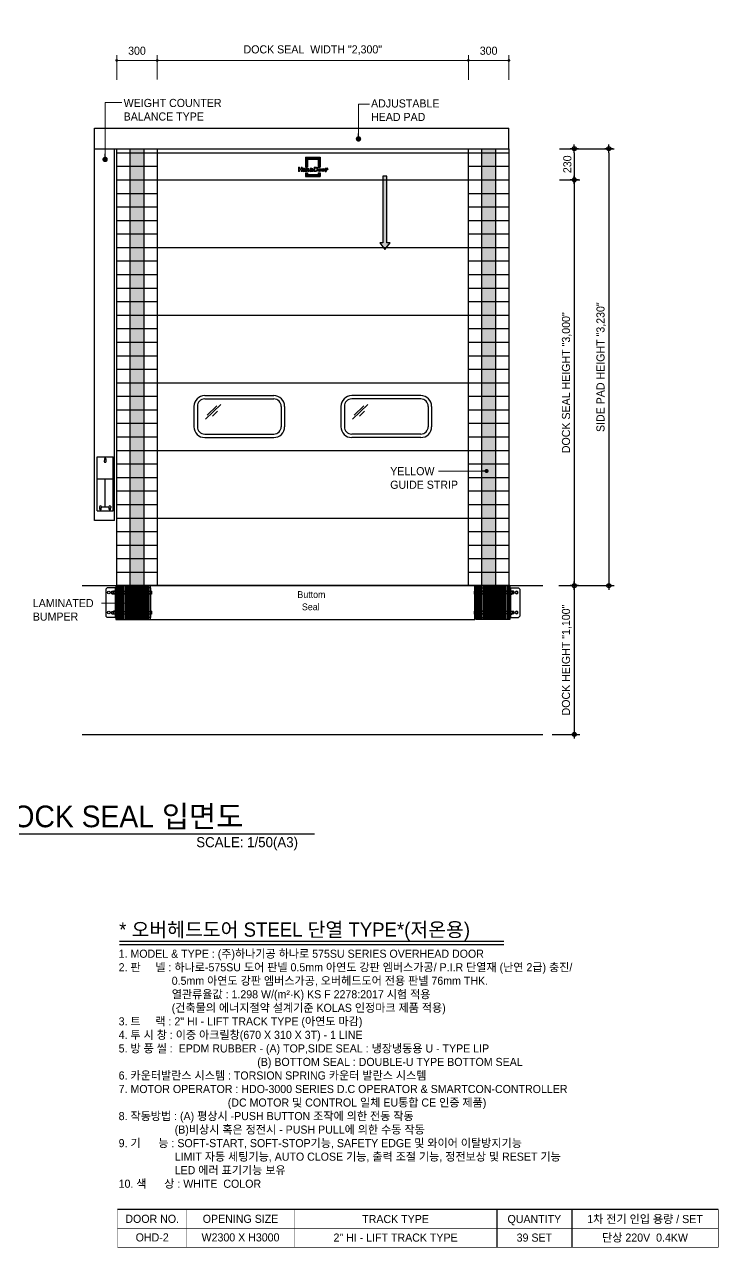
# Model space of a CAD drawing. Header units: millimetres. Extents: x 1448 to 104164, y -19509 to -89.
# Drawn here: x 27196 to 32328, y -12561 to -3520 of the extents above; entities that cross this region are included whole.
import ezdxf
from ezdxf.enums import TextEntityAlignment as Align

# ---------------------------------------------------------------- set-up
doc = ezdxf.new("R2010")
doc.units = ezdxf.units.MM
doc.header["$LTSCALE"] = 60
doc.header["$MEASUREMENT"] = 0
doc.header["$PDSIZE"] = -10
doc.layers.get('0').update_dxf_attribs({"linetype": 'CONTINUOUS'})
doc.layers.get('Defpoints').update_dxf_attribs({"color": 171, "linetype": 'CONTINUOUS'})
for name, color, linetype in [('(주)하나기공-TEXT', 3, 'CONTINUOUS'), ('2', 3, 'CONTINUOUS'), ('2COL', 2, 'CONTINUOUS'), ('5HAT', 5, 'CONTINUOUS'), ('7', 7, 'CONTINUOUS'), ('8', 8, 'CONTINUOUS'), ('A-text', 3, 'CONTINUOUS'), ('DIM', 7, 'CONTINUOUS'), ('h', 8, 'CONTINUOUS'), ('PL', 4, 'CONTINUOUS'), ('STRC', 2, 'CONTINUOUS'), ('SYM', 7, 'CONTINUOUS'), ('TEXT', 3, 'CONTINUOUS'), ('외형선', 3, 'CONTINUOUS')]:
    doc.layers.add(name, color=color, linetype=linetype)
doc.styles.add('0T-OUT', font='H2GTRE.TTF')
doc.styles.add('HY울릉도L', font='HY울릉도l.ttf')
doc.styles.add('휘츠', font='')
doc.styles.get('휘츠').set_extended_font_data('Dotum')
doc.dimstyles.new('MAIN', dxfattribs={"dimtxt": 1.5, "dimasz": 0.5, "dimexe": 1, "dimexo": 2, "dimgap": 1, "dimtad": 1, "dimdec": 0, "dimdsep": 46, "dimlunit": 6, "dimtxsty": '0T-OUT', "dimblk": 'DOT', "dimcen": 2.5, "dimdle": 2, "dimclrd": 256, "dimclre": 256, "dimclrt": 3, "dimadec": 0, "dimazin": 0, "dimtfac": 1, "dimtdec": 0, "dimtix": 1, "dimtmove": 2, "dimatfit": 3, "dimldrblk": 'DOT', "dimfxl": 1, "dimtvp": 1, "dimtolj": 1, "dimtzin": 0, "dimlwd": 0, "dimlwe": 0, "dimarcsym": 0})
doc.dimstyles.new('휘츠-M', dxfattribs={"dimscale": 100, "dimtxt": 3, "dimasz": 1.5, "dimexe": 2, "dimexo": 3, "dimgap": 1, "dimtad": 1, "dimdec": 0, "dimrnd": 0.25, "dimzin": 0, "dimdsep": 46, "dimlunit": 6, "dimtxsty": '휘츠', "dimblk": 'Z_DOT', "dimcen": 5, "dimclrd": 256, "dimclre": 256, "dimclrt": 3, "dimadec": 0, "dimazin": 0, "dimtm": 1e-09, "dimtfac": 1, "dimtdec": 0, "dimtix": 1, "dimtmove": 2, "dimatfit": 1, "dimldrblk": 'Z_DOT', "dimfxl": 1, "dimtolj": 1, "dimtzin": 0, "dimlwd": -1, "dimarcsym": 0})

# ---------------------------------------------------------------- blocks, each defined once
blk = doc.blocks.new('Z_DOT')
at = {"layer": 'DIM', "color": 0}
for p, q in [((-1, 0), (1, 0)), ((0, -1), (0, 1))]:
    blk.add_line(p, q, dxfattribs=at)
for radius in [0.5, 0.25]:
    blk.add_circle((0, 0), radius, dxfattribs=at)
blk = doc.blocks.new('*D127')
at = {"layer": 'Defpoints', "color": 0, "transparency": 16777216}
for p in [(31092.9, -4668), (31092.9, -7668), (31261.9, -7668)]:
    blk.add_point(p, dxfattribs=at)
at = {"layer": 'DIM', "lineweight": -2, "transparency": 16777216}
for p, q in [((31152.9, -4668), (31301.9, -4668)), ((31152.9, -7668), (31301.9, -7668))]:
    blk.add_line(p, q, dxfattribs=at)
at = {"layer": 'DIM', "transparency": 16777216}
blk.add_line((31261.9, -4698), (31261.9, -7638), dxfattribs=at)
at = {"layer": 'DIM', "transparency": 16777216, "xscale": 30, "yscale": 30, "zscale": 30}
for p, rotation in [((31261.9, -4668), 90), ((31261.9, -7668), 270)]:
    blk.add_blockref('Z_DOT', p, dxfattribs=dict(at, rotation=rotation))
at = {"layer": 'DIM', "color": 3, "transparency": 16777216, "insert": (31205.7, -6168), "char_height": 60, "attachment_point": 5, "rotation": 90, "style": '0T-OUT'}
blk.add_mtext('\\A1;DOCK SEAL HEIGHT "3,000"', dxfattribs=at)
blk = doc.blocks.new('*D128')
at = {"layer": 'Defpoints', "color": 0, "transparency": 16777216}
for p in [(31092.9, -4438), (31092.9, -4668), (31261.9, -4668)]:
    blk.add_point(p, dxfattribs=at)
at = {"layer": 'DIM', "lineweight": -2, "transparency": 16777216}
for p, q in [((31152.9, -4438), (31301.9, -4438)), ((31152.9, -4668), (31301.9, -4668))]:
    blk.add_line(p, q, dxfattribs=at)
at = {"layer": 'DIM', "transparency": 16777216}
blk.add_line((31261.9, -4468), (31261.9, -4638), dxfattribs=at)
at = {"layer": 'DIM', "transparency": 16777216, "xscale": 30, "yscale": 30, "zscale": 30}
for p, rotation in [((31261.9, -4438), 90), ((31261.9, -4668), 270)]:
    blk.add_blockref('Z_DOT', p, dxfattribs=dict(at, rotation=rotation))
at = {"layer": 'DIM', "color": 3, "transparency": 16777216, "insert": (31210.5, -4553), "char_height": 60, "attachment_point": 5, "rotation": 90, "style": '0T-OUT'}
blk.add_mtext('\\A1;230', dxfattribs=at)
blk = doc.blocks.new('*D129')
at = {"layer": 'Defpoints', "color": 0, "transparency": 16777216}
for p in [(31140.6, -4438), (31147, -7668, -19), (31517, -7668)]:
    blk.add_point(p, dxfattribs=at)
at = {"layer": 'DIM', "lineweight": -2, "transparency": 16777216}
for p, q in [((31200.6, -4438), (31557, -4438)), ((31207, -7668), (31557, -7668))]:
    blk.add_line(p, q, dxfattribs=at)
at = {"layer": 'DIM', "transparency": 16777216}
blk.add_line((31517, -4468), (31517, -7638), dxfattribs=at)
at = {"layer": 'DIM', "transparency": 16777216, "xscale": 30, "yscale": 30, "zscale": 30}
for p, rotation in [((31517, -4438), 90), ((31517, -7668), 270)]:
    blk.add_blockref('Z_DOT', p, dxfattribs=dict(at, rotation=rotation))
at = {"layer": 'DIM', "color": 3, "transparency": 16777216, "insert": (31460.8, -6053), "char_height": 60, "attachment_point": 5, "rotation": 90, "style": '0T-OUT'}
blk.add_mtext('\\A1;SIDE PAD HEIGHT "3,230"', dxfattribs=at)
blk = doc.blocks.new('FASDFDSAF')
at = {"layer": '5HAT', "color": 4}
for p, q in [((5533641.2, 4897794.2), (5533641.2, 4898194.2)), ((5533641.2, 4898194.2), (5533761.2, 4898194.2)), ((5533761.2, 4897794.2), (5533761.2, 4898194.2)), ((5533696, 4898178), (5533696, 4898168.7)), ((5533706.5, 4898178), (5533706.5, 4898168.7)), ((5533641.2, 4897794.2), (5533761.2, 4897794.2)), ((5533661, 4897806.2), (5533661, 4897815.5)), ((5533671.5, 4897806.2), (5533671.5, 4897815.5)), ((5533731, 4897806.2), (5533731, 4897815.5)), ((5533741.5, 4897806.2), (5533741.5, 4897815.5))]:
    blk.add_line(p, q, dxfattribs=at)
for centre, radius, start, end in [((5533701.2, 4898162), 8.5, 128.14586, 269.99894), ((5533701.2, 4898178), 5.25, 90, 180.00061), ((5533701.2, 4898178), 5.25, 359.99939, 90), ((5533701.2, 4898162), 8.5, 270.00106, 51.85414), ((5533666.2, 4897822.2), 8.5, 90.00106, 231.85414), ((5533666.2, 4897822.2), 8.5, 308.14586, 89.99894), ((5533736.2, 4897822.2), 8.5, 90.00106, 231.85414), ((5533736.2, 4897822.2), 8.5, 308.14586, 89.99894), ((5533666.2, 4897806.2), 5.25, 179.99939, 270), ((5533666.2, 4897806.2), 5.25, 270, 0.00061), ((5533736.2, 4897806.2), 5.25, 179.99939, 270), ((5533736.2, 4897806.2), 5.25, 270, 0.00061)]:
    blk.add_arc(centre, radius, start, end, dxfattribs=at)
blk = doc.blocks.new('라미네이터범퍼')
at = {"layer": '8'}
for p, q in [((-130, 190.2), (-130, -59.8)), ((-130, 190.2), (120, 190.2)), ((-120, 190.2), (-120, -59.8)), ((-110, 190.2), (-110, -59.8)), ((-100, 190.2), (-100, -59.8)), ((-90, 190.2), (-90, -59.8)), ((-80, 190.2), (-80, -59.8)), ((-70, 190.2), (-70, -59.8)), ((-60, 190.2), (-60, -59.8)), ((-50, 190.2), (-50, -59.8)), ((-40, 190.2), (-40, -59.8)), ((-30, 190.2), (-30, -59.8)), ((-20, 190.2), (-20, -59.8)), ((-10, 190.2), (-10, -59.8)), ((0, 190.2), (0, -59.8)), ((10, 190.2), (10, -59.8)), ((20, 190.2), (20, -59.8)), ((30, 190.2), (30, -59.8)), ((40, 190.2), (40, -59.8)), ((50, 190.2), (50, -59.8)), ((60, 190.2), (60, -59.8)), ((70, 190.2), (70, -59.8)), ((80, 190.2), (80, -59.8)), ((90, 190.2), (90, -59.8)), ((100, 190.2), (100, -59.8)), ((110, 190.2), (110, -59.8)), ((120, 190.2), (120, -59.8)), ((-205, 165.2), (-195, 175.2)), ((-205, 165.2), (-205, -34.8)), ((-136, 175.2), (-195, 175.2)), ((-159, 148.5), (-160, 147.5)), ((-160, 147.5), (-160, 131.5)), ((-159, 148.5), (-147, 148.5)), ((-159, 130.5), (-147, 130.5)), ((-147, 150.5), (-147, 128.5)), ((-136, 150.5), (-147, 150.5)), ((-147, 130.5), (126, 130.5)), ((-136, 128.5), (-147, 128.5)), ((-136, 175.2), (-130, 175.2)), ((-136, 175.2), (-136, -44.8)), ((-136, 165.2), (-136, -34.8)), ((-130, 175.2), (-130, -44.8)), ((51, 165.2), (61, 175.2)), ((51, 165.2), (51, -34.8)), ((120, 175.2), (61, 175.2)), ((120, 175.2), (126, 175.2)), ((120, 175.2), (120, -44.8)), ((126, 175.2), (126, -44.8)), ((133, 150.5), (126, 150.5)), ((133, 128.5), (126, 128.5)), ((133, 150.5), (133, 128.5)), ((-159, 0), (-160, -1)), ((-159, 0), (-147, 0)), ((-147, 2), (-147, -20)), ((-136, 2), (-147, 2)), ((133, 2), (126, 2)), ((133, 2), (133, -20)), ((-195, -44.8), (-205, -34.8)), ((-136, -44.8), (-195, -44.8)), ((-160, -1), (-160, -17)), ((-160, -17), (-159, -18)), ((-159, -18), (-147, -18)), ((-136, -20), (-147, -20)), ((-136, -44.8), (-130, -44.8)), ((-130, -34.8), (-130, -59.8)), ((-130, -59.8), (120, -59.8)), ((61, -44.8), (51, -34.8)), ((120, -44.8), (61, -44.8)), ((120, -34.8), (120, -59.8)), ((120, -44.8), (126, -44.8)), ((133, -20), (126, -20))]:
    blk.add_line(p, q, dxfattribs=at)
blk.add_lwpolyline([(51, 190.2), (120, 190.2)], dxfattribs=at)
for centre in [(-181.3, 139.5), (74.8, 139.5), (-181.3, -9), (74.8, -9)]:
    blk.add_circle(centre, 10.2, dxfattribs=at)
at = {"layer": 'h', "color": 1, "linetype": 'ByBlock'}
for p, q in [((-160, 147.5), (126, 147.5)), ((-160, 131.5), (126, 131.5)), ((-159, 130.5), (-159, 148.5)), ((-159, -18), (-159, 0)), ((-160, -1), (126, -1)), ((-160, -17), (126, -17))]:
    blk.add_line(p, q, dxfattribs=at)
at = {"layer": 'h'}
for p, q in [((-147, 148.5), (126, 148.5)), ((-147, 0), (126, 0)), ((-147, -18), (126, -18))]:
    blk.add_line(p, q, dxfattribs=at)
at = {"layer": '외형선'}
blk.add_line((-160, 131.5), (-159, 130.5), dxfattribs=at)
blk = doc.blocks.new('_Dot')
at = {"color": 0, "linetype": 'ByBlock', "lineweight": -2}
blk.add_line((-0.5, 0), (-1, 0), dxfattribs=at)
at = {"color": 0, "linetype": 'ByBlock', "const_width": 0.5}
blk.add_lwpolyline([(-0.25, 0, 1), (0.25, 0, 1)], format="xyb", close=True, dxfattribs=at)
blk = doc.blocks.new('*D130')
at = {"layer": 'Defpoints', "color": 0, "transparency": 16777216}
for p in [(30478.2, -3785.4), (28178.2, -4045.8), (30478.2, -4048.1)]:
    blk.add_point(p, dxfattribs=at)
at = {"layer": 'DIM', "lineweight": 0, "transparency": 16777216}
for p, q in [((28178.2, -3925.8), (28178.2, -3745.4)), ((28198.2, -3785.4), (30458.2, -3785.4)), ((30478.2, -3928.1), (30478.2, -3745.4))]:
    blk.add_line(p, q, dxfattribs=at)
at = {"layer": 'DIM', "lineweight": 0, "transparency": 16777216, "xscale": 20, "yscale": 20, "zscale": 20, "rotation": 180}
blk.add_blockref('_Dot', (28178.2, -3785.4), dxfattribs=at)
at = {"layer": 'DIM', "lineweight": 0, "transparency": 16777216, "xscale": 20, "yscale": 20, "zscale": 20}
blk.add_blockref('_Dot', (30478.2, -3785.4), dxfattribs=at)
at = {"layer": 'DIM', "color": 3, "transparency": 16777216, "insert": (29328.2, -3709.2), "char_height": 60, "attachment_point": 5, "style": '0T-OUT'}
blk.add_mtext('\\A1;DOCK SEAL  WIDTH "2,300"', dxfattribs=at)
blk = doc.blocks.new('*D131')
at = {"layer": 'Defpoints', "color": 0, "transparency": 16777216}
for p in [(31087, -7668), (31037, -8768), (31261.9, -8768)]:
    blk.add_point(p, dxfattribs=at)
at = {"layer": 'DIM', "lineweight": -2, "transparency": 16777216}
for p, q in [((31147, -7668), (31301.9, -7668)), ((31097, -8768), (31301.9, -8768))]:
    blk.add_line(p, q, dxfattribs=at)
at = {"layer": 'DIM', "transparency": 16777216}
blk.add_line((31261.9, -7698), (31261.9, -8738), dxfattribs=at)
at = {"layer": 'DIM', "transparency": 16777216, "xscale": 30, "yscale": 30, "zscale": 30}
for p, rotation in [((31261.9, -7668), 90), ((31261.9, -8768), 270)]:
    blk.add_blockref('Z_DOT', p, dxfattribs=dict(at, rotation=rotation))
at = {"layer": 'DIM', "color": 3, "transparency": 16777216, "insert": (31205.7, -8218), "char_height": 60, "attachment_point": 5, "rotation": 90, "style": '0T-OUT'}
blk.add_mtext('\\A1;DOCK HEIGHT "1,100"', dxfattribs=at)
blk = doc.blocks.new('DOT')
at = {"color": 0, "linetype": 'ByBlock'}
blk.add_line((-0.5, 0), (-1, 0), dxfattribs=at)
at = {"color": 0, "linetype": 'ByBlock', "const_width": 0.5}
blk.add_lwpolyline([(-0.25, 0, 1), (0.25, 0, 1)], format="xyb", close=True, dxfattribs=at)
blk = doc.blocks.new('*D106')
at = {"layer": 'Defpoints', "color": 0, "transparency": 16777216}
for p in [(27878.2, -3785.4), (27878.2, -4048.1), (28178.2, -4045.8)]:
    blk.add_point(p, dxfattribs=at)
at = {"layer": 'DIM', "lineweight": 0, "transparency": 16777216}
for p, q in [((27878.2, -3928.1), (27878.2, -3745.4)), ((28158.2, -3785.4), (27898.2, -3785.4)), ((28178.2, -3925.8), (28178.2, -3745.4))]:
    blk.add_line(p, q, dxfattribs=at)
at = {"layer": 'DIM', "lineweight": 0, "transparency": 16777216, "xscale": 20, "yscale": 20, "zscale": 20, "rotation": 180}
blk.add_blockref('_Dot', (27878.2, -3785.4), dxfattribs=at)
at = {"layer": 'DIM', "lineweight": 0, "transparency": 16777216, "xscale": 20, "yscale": 20, "zscale": 20}
blk.add_blockref('_Dot', (28178.2, -3785.4), dxfattribs=at)
at = {"layer": 'DIM', "color": 3, "transparency": 16777216, "insert": (28028.2, -3714), "char_height": 60, "attachment_point": 5, "style": '0T-OUT'}
blk.add_mtext('\\A1;300', dxfattribs=at)
blk = doc.blocks.new('*D107')
at = {"layer": 'Defpoints', "color": 0, "transparency": 16777216}
for p in [(30778.2, -3785.4), (30478.2, -4045.8), (30778.2, -4048.1)]:
    blk.add_point(p, dxfattribs=at)
at = {"layer": 'DIM', "lineweight": 0, "transparency": 16777216}
for p, q in [((30478.2, -3925.8), (30478.2, -3745.4)), ((30498.2, -3785.4), (30758.2, -3785.4)), ((30778.2, -3928.1), (30778.2, -3745.4))]:
    blk.add_line(p, q, dxfattribs=at)
at = {"layer": 'DIM', "lineweight": 0, "transparency": 16777216, "xscale": 20, "yscale": 20, "zscale": 20, "rotation": 180}
blk.add_blockref('_Dot', (30478.2, -3785.4), dxfattribs=at)
at = {"layer": 'DIM', "lineweight": 0, "transparency": 16777216, "xscale": 20, "yscale": 20, "zscale": 20}
blk.add_blockref('_Dot', (30778.2, -3785.4), dxfattribs=at)
at = {"layer": 'DIM', "color": 3, "transparency": 16777216, "insert": (30628.2, -3714), "char_height": 60, "attachment_point": 5, "style": '0T-OUT'}
blk.add_mtext('\\A1;300', dxfattribs=at)

msp = doc.modelspace()

# ---------------------------------------------------------------- hatches: boundary and pattern name
for color, points in [(30, [(29273.1, -4501.5), (29273.1, -4573.9), (29287.8, -4573.9), (29287.8, -4516.3), (29367.5, -4516.3), (29367.5, -4573.9), (29382.3, -4573.9), (29382.3, -4501.5)]), (256, [(29271.2, -4595.7), (29271.2, -4602.6), (29259.7, -4602.6, -1), (29259.7, -4598), (29271.2, -4598), (29271.2, -4595.7, 0.076807), (29270.8, -4593.4), (29259.7, -4593.4, 1), (29259.7, -4607.3), (29275.8, -4607.3), (29275.8, -4592.7, 0.414214), (29266.6, -4583.4), (29254.3, -4583.4), (29254.3, -4588), (29263.5, -4588, -0.414214)]), (256, [(29325.4, -4595.7), (29325.4, -4602.6), (29313.9, -4602.6, -1), (29313.9, -4598), (29325.4, -4598), (29325.4, -4595.7, 0.076807), (29325.1, -4593.4), (29313.9, -4593.4, 1), (29313.9, -4607.3), (29330, -4607.3), (29330, -4592.7, 0.414214), (29320.8, -4583.4), (29308.5, -4583.4), (29308.5, -4588), (29317.7, -4588, -0.414214)]), (256, [(29426.3, -4586.8), (29431, -4586.8, -0.414214), (29434, -4589.9), (29434, -4590.9), (29440.2, -4590.9), (29440.2, -4588.4, 0.414214), (29434, -4582.2), (29420.2, -4582.2), (29420.2, -4606.9), (29426.3, -4606.9)]), (30, [(29382.8, -4644.2), (29382.8, -4615.6), (29367.5, -4615.6), (29367.5, -4629.6), (29288.3, -4629.6), (29288.3, -4615.6), (29273.1, -4615.6), (29273.1, -4644.2)])]:
    msp.add_hatch(color=color).paths.add_polyline_path(points)
h = msp.add_hatch(color=256)
h.paths.add_polyline_path([(29249.7, -4574.9), (29242.8, -4574.9), (29242.8, -4588), (29230.4, -4588), (29230.4, -4574.9), (29223.6, -4574.9), (29223.6, -4607.3), (29230.4, -4607.3), (29230.4, -4593.7), (29242.8, -4593.7), (29242.8, -4607.3), (29249.7, -4607.3)])
h.paths.add_polyline_path([(29286, -4589), (29290.4, -4589, -0.414214), (29295, -4593.6), (29295, -4607.3), (29301.4, -4607.3), (29301.4, -4589.8, 0.414214), (29295.2, -4583.6), (29279.7, -4583.6), (29279.7, -4607.3), (29286, -4607.3)])
h.paths.add_polyline_path([(29338.2, -4607.3), (29352.9, -4607.3, 0.408247), (29362.2, -4598.3), (29362.5, -4583.9, 0.420205), (29353.2, -4574.5), (29338.2, -4574.5)])
h.paths.add_polyline_path([(29343.1, -4580.7), (29352.1, -4580.7, -0.420205), (29357.6, -4586.3), (29357.5, -4594.9, -0.408247), (29351.9, -4600.4), (29343.1, -4600.4)], flags=16)
h = msp.add_hatch(color=256)
edge = h.paths.add_edge_path()
edge.add_ellipse((29377.2, -4595.7), major_axis=(0, 11.2), ratio=0.919019, start_angle=0, end_angle=360)
edge = h.paths.add_edge_path(flags=16)
edge.add_spline(control_points=[(29377.2, -4588.8), (29376.5, -4588.8), (29375.8, -4589), (29374.2, -4589.7), (29373.4, -4590.3), (29372.1, -4592), (29371.6, -4593.1), (29371.2, -4595.4), (29371.3, -4596.6), (29371.9, -4598.8), (29372.4, -4599.8), (29373.8, -4601.4), (29374.7, -4601.9), (29376.4, -4602.6), (29377.3, -4602.6), (29379.2, -4602.3), (29380.1, -4601.8), (29381.6, -4600.4), (29382.3, -4599.5), (29383.1, -4597.3), (29383.3, -4596.1), (29383, -4593.7), (29382.6, -4592.5), (29381.4, -4590.7), (29380.6, -4589.9), (29379, -4589), (29378.1, -4588.8), (29377.2, -4588.8)], knot_values=[0, 0, 0, 0, 0.39454, 0.39454, 0.882145, 0.882145, 1.36975, 1.36975, 1.857355, 1.857355, 2.34496, 2.34496, 2.832565, 2.832565, 3.32017, 3.32017, 3.821078, 3.821078, 4.321986, 4.321986, 4.822894, 4.822894, 5.323803, 5.323803, 5.824711, 5.824711, 6.283185, 6.283185, 6.283185, 6.283185], degree=3, periodic=0)
h = msp.add_hatch(color=256)
edge = h.paths.add_edge_path()
edge.add_ellipse((29402.3, -4595.7), major_axis=(0, 11.2), ratio=0.919019, start_angle=0, end_angle=360)
edge = h.paths.add_edge_path(flags=16)
edge.add_spline(control_points=[(29402.3, -4588.8), (29401.5, -4588.8), (29400.8, -4589), (29399.2, -4589.7), (29398.4, -4590.3), (29397.1, -4592), (29396.7, -4593.1), (29396.2, -4595.4), (29396.3, -4596.6), (29396.9, -4598.8), (29397.4, -4599.8), (29398.8, -4601.4), (29399.7, -4601.9), (29401.5, -4602.6), (29402.4, -4602.6), (29404.2, -4602.3), (29405.1, -4601.8), (29406.7, -4600.4), (29407.3, -4599.5), (29408.2, -4597.3), (29408.3, -4596.1), (29408.1, -4593.7), (29407.7, -4592.5), (29406.5, -4590.7), (29405.7, -4589.9), (29404, -4589), (29403.1, -4588.8), (29402.3, -4588.8)], knot_values=[0, 0, 0, 0, 0.39454, 0.39454, 0.882145, 0.882145, 1.36975, 1.36975, 1.857355, 1.857355, 2.34496, 2.34496, 2.832565, 2.832565, 3.32017, 3.32017, 3.821078, 3.821078, 4.321986, 4.321986, 4.822894, 4.822894, 5.323803, 5.323803, 5.824711, 5.824711, 6.283185, 6.283185, 6.283185, 6.283185], degree=3, periodic=0)
at = {"ltscale": 0.002}
msp.add_hatch(color=253, dxfattribs=at).paths.add_polyline_path([(29846.1, -5133.6), (29823.4, -5133.6), (29861.3, -5183), (29899.2, -5133.6), (29876.5, -5133.6), (29876.5, -4640.6), (29846.1, -4640.6)])
at = {"layer": 'STRC', "ltscale": 2}
for points in [[(28078.2, -4438), (27978.2, -4438), (27978.2, -7668), (28078.2, -7668)], [(30678.2, -4438), (30578.2, -4438), (30578.2, -7668), (30678.2, -7668)]]:
    msp.add_hatch(color=253, dxfattribs=at).paths.add_polyline_path(points)

# ---------------------------------------------------------------- linework, layer by layer
at = {"color": 7, "linetype": 'Continuous', "lineweight": -3}
for p, q in [((27878.2, -4468), (28178.2, -4468)), ((28178.2, -4468), (30478.2, -4468)), ((30478.2, -4468), (30778.2, -4468)), ((27878.2, -4568), (28178.2, -4568)), ((27878.2, -4568), (28178.2, -4568)), ((30478.2, -4568), (30778.2, -4568)), ((30478.2, -4568), (30778.2, -4568)), ((27878.2, -4668), (28178.2, -4668)), ((27878.2, -4668), (28178.2, -4668)), ((28178.2, -4668), (30478.2, -4668)), ((30478.2, -4668), (30778.2, -4668)), ((30478.2, -4668), (30778.2, -4668)), ((27878.2, -4768), (28178.2, -4768)), ((27878.2, -4768), (28178.2, -4768)), ((30478.2, -4768), (30778.2, -4768)), ((30478.2, -4768), (30778.2, -4768)), ((27878.2, -4868), (28178.2, -4868)), ((27878.2, -4868), (28178.2, -4868)), ((27878.2, -4868), (28178.2, -4868)), ((30478.2, -4868), (30778.2, -4868)), ((30478.2, -4868), (30778.2, -4868)), ((30478.2, -4868), (30778.2, -4868)), ((27878.2, -4968), (28178.2, -4968)), ((27878.2, -4968), (28178.2, -4968)), ((27878.2, -4968), (28178.2, -4968)), ((30478.2, -4968), (30778.2, -4968)), ((30478.2, -4968), (30778.2, -4968)), ((30478.2, -4968), (30778.2, -4968)), ((27878.2, -5068), (28178.2, -5068)), ((27878.2, -5068), (28178.2, -5068)), ((27878.2, -5068), (28178.2, -5068)), ((30478.2, -5068), (30778.2, -5068)), ((30478.2, -5068), (30778.2, -5068)), ((30478.2, -5068), (30778.2, -5068)), ((27878.2, -5168), (28178.2, -5168)), ((27878.2, -5168), (28178.2, -5168)), ((27878.2, -5168), (28178.2, -5168)), ((30478.2, -5168), (30778.2, -5168)), ((30478.2, -5168), (30778.2, -5168)), ((30478.2, -5168), (30778.2, -5168)), ((27878.2, -5268), (28178.2, -5268)), ((27878.2, -5268), (28178.2, -5268)), ((27878.2, -5268), (28178.2, -5268)), ((30478.2, -5268), (30778.2, -5268)), ((30478.2, -5268), (30778.2, -5268)), ((30478.2, -5268), (30778.2, -5268)), ((27878.2, -5368), (28178.2, -5368)), ((27878.2, -5368), (28178.2, -5368)), ((27878.2, -5368), (28178.2, -5368)), ((30478.2, -5368), (30778.2, -5368)), ((30478.2, -5368), (30778.2, -5368)), ((30478.2, -5368), (30778.2, -5368)), ((27878.2, -5468), (28178.2, -5468)), ((27878.2, -5468), (28178.2, -5468)), ((27878.2, -5468), (28178.2, -5468)), ((30478.2, -5468), (30778.2, -5468)), ((30478.2, -5468), (30778.2, -5468)), ((30478.2, -5468), (30778.2, -5468)), ((27878.2, -5568), (28178.2, -5568)), ((27878.2, -5568), (28178.2, -5568)), ((27878.2, -5568), (28178.2, -5568)), ((30478.2, -5568), (30778.2, -5568)), ((30478.2, -5568), (30778.2, -5568)), ((30478.2, -5568), (30778.2, -5568)), ((27878.2, -5668), (28178.2, -5668)), ((27878.2, -5668), (28178.2, -5668)), ((27878.2, -5668), (28178.2, -5668)), ((30478.2, -5668), (30778.2, -5668)), ((30478.2, -5668), (30778.2, -5668)), ((30478.2, -5668), (30778.2, -5668)), ((27878.2, -5768), (28178.2, -5768)), ((27878.2, -5768), (28178.2, -5768)), ((27878.2, -5768), (28178.2, -5768)), ((30478.2, -5768), (30778.2, -5768)), ((30478.2, -5768), (30778.2, -5768)), ((30478.2, -5768), (30778.2, -5768)), ((27878.2, -5868), (28178.2, -5868)), ((27878.2, -5868), (28178.2, -5868)), ((27878.2, -5868), (28178.2, -5868)), ((30478.2, -5868), (30778.2, -5868)), ((30478.2, -5868), (30778.2, -5868)), ((30478.2, -5868), (30778.2, -5868)), ((27878.2, -5968), (28178.2, -5968)), ((27878.2, -5968), (28178.2, -5968)), ((27878.2, -5968), (28178.2, -5968)), ((30478.2, -5968), (30778.2, -5968)), ((30478.2, -5968), (30778.2, -5968)), ((30478.2, -5968), (30778.2, -5968)), ((27878.2, -6068), (28178.2, -6068)), ((27878.2, -6068), (28178.2, -6068)), ((27878.2, -6068), (28178.2, -6068)), ((30478.2, -6068), (30778.2, -6068)), ((30478.2, -6068), (30778.2, -6068)), ((30478.2, -6068), (30778.2, -6068)), ((27878.2, -6168), (28178.2, -6168)), ((27878.2, -6168), (28178.2, -6168)), ((27878.2, -6168), (28178.2, -6168)), ((30478.2, -6168), (30778.2, -6168)), ((30478.2, -6168), (30778.2, -6168)), ((30478.2, -6168), (30778.2, -6168)), ((27878.2, -6268), (28178.2, -6268)), ((27878.2, -6268), (28178.2, -6268)), ((27878.2, -6268), (28178.2, -6268)), ((30478.2, -6268), (30778.2, -6268)), ((30478.2, -6268), (30778.2, -6268)), ((30478.2, -6268), (30778.2, -6268)), ((27878.2, -6368), (28178.2, -6368)), ((27878.2, -6368), (28178.2, -6368)), ((30478.2, -6368), (30778.2, -6368)), ((30478.2, -6368), (30778.2, -6368)), ((27878.2, -6468), (28178.2, -6468)), ((27878.2, -6468), (28178.2, -6468)), ((30478.2, -6468), (30778.2, -6468)), ((30478.2, -6468), (30778.2, -6468)), ((27878.2, -6568), (28178.2, -6568)), ((30478.2, -6568), (30778.2, -6568)), ((27878.2, -6668), (28178.2, -6668)), ((30478.2, -6668), (30778.2, -6668)), ((27878.2, -6768), (28178.2, -6768)), ((30478.2, -6768), (30778.2, -6768)), ((27878.2, -6868), (28178.2, -6868)), ((30478.2, -6868), (30778.2, -6868)), ((27878.2, -6968), (28178.2, -6968)), ((30478.2, -6968), (30778.2, -6968)), ((27878.2, -7068), (28178.2, -7068)), ((30478.2, -7068), (30778.2, -7068)), ((27878.2, -7168), (28178.2, -7168)), ((30478.2, -7168), (30778.2, -7168)), ((27878.2, -7268), (28178.2, -7268)), ((30478.2, -7268), (30778.2, -7268)), ((27878.2, -7368), (28178.2, -7368)), ((30478.2, -7368), (30778.2, -7368)), ((27878.2, -7468), (28178.2, -7468)), ((30478.2, -7468), (30778.2, -7468)), ((27878.2, -7568), (28178.2, -7568)), ((30478.2, -7568), (30778.2, -7568))]:
    msp.add_line(p, q, dxfattribs=at)
at = {"color": 30}
for p, q in [((29273.1, -4501.5), (29382.3, -4501.5)), ((29273.1, -4501.5), (29273.1, -4573.9)), ((29287.8, -4516.3), (29287.8, -4573.9)), ((29287.8, -4516.3), (29367.5, -4516.3)), ((29367.5, -4516.3), (29367.5, -4573.8)), ((29382.3, -4501.5), (29382.3, -4573.9)), ((29273.1, -4573.9), (29287.8, -4573.9)), ((29367.5, -4573.9), (29382.3, -4573.9)), ((29273.1, -4615.6), (29288.3, -4615.6)), ((29273.1, -4615.6), (29273.1, -4644.2)), ((29273.1, -4644.2), (29382.8, -4644.2)), ((29288.3, -4615.6), (29288.3, -4629.6)), ((29288.3, -4629.6), (29367.5, -4629.6)), ((29367.5, -4615.6), (29382.8, -4615.6)), ((29367.5, -4615.6), (29367.5, -4629.6)), ((29382.8, -4615.6), (29382.8, -4644.2))]:
    msp.add_line(p, q, dxfattribs=at)
at = {"linetype": 'Continuous', "lineweight": 0}
for p, q in [((29223.6, -4574.9), (29230.4, -4574.9)), ((29223.6, -4574.9), (29223.6, -4607.3)), ((29223.6, -4607.3), (29230.4, -4607.3)), ((29230.4, -4574.9), (29230.4, -4588)), ((29230.4, -4588), (29242.8, -4588)), ((29230.4, -4593.7), (29230.4, -4607.3)), ((29230.4, -4593.7), (29242.8, -4593.7)), ((29242.8, -4574.9), (29249.7, -4574.9)), ((29242.8, -4574.9), (29242.8, -4588)), ((29242.8, -4593.7), (29242.8, -4607.3)), ((29242.8, -4607.3), (29249.7, -4607.3)), ((29249.7, -4574.9), (29249.7, -4607.3)), ((29279.7, -4583.6), (29295.2, -4583.6)), ((29279.7, -4607.3), (29279.7, -4583.6)), ((29279.7, -4607.3), (29286, -4607.3)), ((29286, -4589), (29290.4, -4589)), ((29286, -4607.3), (29286, -4589)), ((29295, -4607.3), (29295, -4593.6)), ((29301.4, -4607.3), (29295, -4607.3)), ((29301.4, -4607.3), (29301.4, -4589.8)), ((29338.2, -4574.5), (29353.2, -4574.5)), ((29338.2, -4574.5), (29338.2, -4607.3)), ((29338.2, -4607.3), (29352.9, -4607.3)), ((29343.1, -4580.7), (29352.1, -4580.7)), ((29343.1, -4580.7), (29343.1, -4600.4)), ((29343.1, -4600.4), (29351.9, -4600.4)), ((29357.5, -4594.9), (29357.6, -4586.3)), ((29362.2, -4598.3), (29362.5, -4583.9))]:
    msp.add_line(p, q, dxfattribs=at)
for p, q in [((29254.3, -4583.4), (29254.3, -4588)), ((29266.6, -4583.4), (29254.3, -4583.4)), ((29263.5, -4588), (29254.3, -4588)), ((29270.8, -4593.4), (29259.7, -4593.4)), ((29271.2, -4598), (29259.7, -4598)), ((29271.2, -4602.6), (29259.7, -4602.6)), ((29275.8, -4607.3), (29259.7, -4607.3)), ((29271.2, -4595.7), (29271.2, -4602.6)), ((29275.8, -4592.7), (29275.8, -4607.3)), ((29320.8, -4583.4), (29308.5, -4583.4)), ((29308.5, -4583.4), (29308.5, -4588)), ((29317.7, -4588), (29308.5, -4588)), ((29325.1, -4593.4), (29313.9, -4593.4)), ((29325.4, -4598), (29313.9, -4598)), ((29325.4, -4602.6), (29313.9, -4602.6)), ((29330, -4607.3), (29313.9, -4607.3)), ((29325.4, -4595.7), (29325.4, -4602.6)), ((29330, -4592.7), (29330, -4607.3)), ((29420.2, -4582.2), (29434, -4582.2)), ((29420.2, -4582.2), (29420.2, -4606.9)), ((29420.2, -4606.9), (29426.3, -4606.9)), ((29426.3, -4586.8), (29426.3, -4606.9)), ((29426.3, -4586.8), (29431, -4586.8)), ((29434, -4589.9), (29434, -4590.9)), ((29434, -4590.9), (29440.2, -4590.9)), ((29440.2, -4588.4), (29440.2, -4590.9))]:
    msp.add_line(p, q)
at = {"color": 8}
for p, q in [((28529.7, -6263), (29039.7, -6263)), ((28529.7, -6263), (29039.7, -6263)), ((28529.7, -6288), (29039.7, -6288)), ((28529.7, -6288), (29039.7, -6288)), ((30126.7, -6263), (29616.7, -6263)), ((30126.7, -6263), (29616.7, -6263)), ((30126.7, -6288), (29616.7, -6288)), ((30126.7, -6288), (29616.7, -6288)), ((28449.7, -6343), (28449.7, -6493)), ((28474.7, -6343), (28474.7, -6493)), ((28649.2, -6329.3), (28534.9, -6438.3)), ((28618.8, -6338.6), (28546.5, -6407.9)), ((28622.6, -6379.2), (28587.5, -6414.9)), ((29094.7, -6343), (29094.7, -6493)), ((29119.7, -6343), (29119.7, -6493)), ((29536.7, -6343), (29536.7, -6493)), ((29561.7, -6343), (29561.7, -6493)), ((29736.2, -6329.3), (29621.9, -6438.3)), ((29705.8, -6338.6), (29633.4, -6407.9)), ((29709.5, -6379.2), (29674.5, -6414.9)), ((30181.7, -6343), (30181.7, -6493)), ((30206.7, -6343), (30206.7, -6493)), ((28529.7, -6548), (29039.7, -6548)), ((28529.7, -6573), (29039.7, -6573)), ((30126.7, -6548), (29616.7, -6548)), ((30126.7, -6573), (29616.7, -6573))]:
    msp.add_line(p, q, dxfattribs=at)
at = {"ltscale": 0.002, "elevation": -19}
for points in [[(27878.2, -4438), (28178.2, -4438), (28178.2, -7668), (27878.2, -7668)], [(27978.2, -4438), (28078.2, -4438), (28078.2, -7668), (27978.2, -7668)], [(30478.2, -4438), (30778.2, -4438), (30778.2, -7668), (30478.2, -7668)], [(30578.2, -4438), (30678.2, -4438), (30678.2, -7668), (30578.2, -7668)]]:
    msp.add_lwpolyline(points, close=True, dxfattribs=at)
msp.add_lwpolyline([(29876.5, -4640.6), (29846.1, -4640.6), (29846.1, -5133.6), (29823.4, -5133.6), (29861.3, -5183), (29899.2, -5133.6), (29876.5, -5133.6), (29876.5, -4640.6), (29846.1, -4640.6)], dxfattribs=at)
at = {"ltscale": 0.002}
msp.add_lwpolyline([(28126, -7918), (30525.6, -7918), (30525.6, -7668), (28126, -7668)], close=True, dxfattribs=at)
for centre, radius, start, end in [((29259.7, -4600.3, -19), 6.93, 90, 270), ((29259.7, -4600.3, -19), 2.31, 90, 270), ((29263.5, -4595.7, -19), 7.7, 0, 90), ((29266.6, -4592.7, -19), 9.24, 0, 90), ((29313.9, -4600.3, -19), 6.93, 90, 270), ((29313.9, -4600.3, -19), 2.31, 90, 270), ((29317.7, -4595.7, -19), 7.7, 0, 90), ((29320.8, -4592.7, -19), 9.24, 0, 90), ((29431, -4589.9, -19), 3.08, 0, 90), ((29434, -4588.4, -19), 6.16, 0, 90)]:
    msp.add_arc(centre, radius, start, end)
at = {"linetype": 'Continuous', "lineweight": 0}
for centre, radius, start, end in [((29290.4, -4593.6, -19), 4.62, 0, 90), ((29295.2, -4589.8, -19), 6.16, 0, 90), ((29351.9, -4594.8, -19), 5.54, 270, 358.83041), ((29352.1, -4586.2, -19), 5.54, 358.83041, 90), ((29352.9, -4598.1, -19), 9.24, 270, 358.83041), ((29353.2, -4583.7, -19), 9.24, 358.83041, 90)]:
    msp.add_arc(centre, radius, start, end, dxfattribs=at)
at = {"color": 8}
for centre, radius, start, end in [((28529.7, -6343), 80, 90, 180), ((28529.7, -6343), 80, 90, 180), ((28529.7, -6343), 55, 90, 180), ((28529.7, -6343), 55, 90, 180), ((29039.7, -6343), 80, 0, 90), ((29039.7, -6343), 80, 0, 90), ((29039.7, -6343), 55, 0, 90), ((29039.7, -6343), 55, 0, 90), ((29616.7, -6343), 80, 90, 180), ((29616.7, -6343), 80, 90, 180), ((29616.7, -6343), 55, 90, 180), ((29616.7, -6343), 55, 90, 180), ((30126.7, -6343), 80, 0, 90), ((30126.7, -6343), 80, 0, 90), ((30126.7, -6343), 55, 0, 90), ((30126.7, -6343), 55, 0, 90), ((28529.7, -6493), 80, 180, 270), ((28529.7, -6493), 55, 180, 270), ((29039.7, -6493), 80, 270, 0), ((29039.7, -6493), 55, 270, 0), ((29616.7, -6493), 80, 180, 270), ((29616.7, -6493), 55, 180, 270), ((30126.7, -6493), 80, 270, 0), ((30126.7, -6493), 55, 270, 0)]:
    msp.add_arc(centre, radius, start, end, dxfattribs=at)
for centre in [(29377.2, -4595.7, -19), (29402.3, -4595.7, -19)]:
    msp.add_ellipse(centre, major_axis=(0, 11.2), ratio=0.919019)
for points in [[(29377.2, -4588.8, -19), (29377.2, -4588.8, -19), (29376.5, -4588.8, -19), (29375.8, -4589, -19), (29374.2, -4589.7, -19), (29373.4, -4590.3, -19), (29372.1, -4592, -19), (29371.6, -4593.1, -19), (29371.2, -4595.4, -19), (29371.3, -4596.6, -19), (29371.9, -4598.8, -19), (29372.4, -4599.8, -19), (29373.8, -4601.4, -19), (29374.7, -4601.9, -19), (29376.4, -4602.6, -19), (29377.3, -4602.6, -19), (29379.2, -4602.3, -19), (29380.1, -4601.8, -19), (29381.6, -4600.4, -19), (29382.3, -4599.5, -19), (29383.1, -4597.3, -19), (29383.3, -4596.1, -19), (29383, -4593.7, -19), (29382.6, -4592.5, -19), (29381.4, -4590.7, -19), (29380.6, -4589.9, -19), (29379, -4589, -19), (29378.1, -4588.8, -19), (29377.2, -4588.8, -19)], [(29402.3, -4588.8, -19), (29402.3, -4588.8, -19), (29401.5, -4588.8, -19), (29400.8, -4589, -19), (29399.2, -4589.7, -19), (29398.4, -4590.3, -19), (29397.1, -4592, -19), (29396.7, -4593.1, -19), (29396.2, -4595.4, -19), (29396.3, -4596.6, -19), (29396.9, -4598.8, -19), (29397.4, -4599.8, -19), (29398.8, -4601.4, -19), (29399.7, -4601.9, -19), (29401.5, -4602.6, -19), (29402.4, -4602.6, -19), (29404.2, -4602.3, -19), (29405.1, -4601.8, -19), (29406.7, -4600.4, -19), (29407.3, -4599.5, -19), (29408.2, -4597.3, -19), (29408.3, -4596.1, -19), (29408.1, -4593.7, -19), (29407.7, -4592.5, -19), (29406.5, -4590.7, -19), (29405.7, -4589.9, -19), (29404, -4589, -19), (29403.1, -4588.8, -19), (29402.3, -4588.8, -19)]]:
    msp.add_open_spline(points, degree=3, knots=[0, 0, 0, 0, 0.19727, 0.39454, 0.39454, 0.882145, 0.882145, 1.36975, 1.36975, 1.857355, 1.857355, 2.34496, 2.34496, 2.832565, 2.832565, 3.32017, 3.32017, 3.821078, 3.821078, 4.321986, 4.321986, 4.822894, 4.822894, 5.323803, 5.323803, 5.824711, 5.824711, 6.283185, 6.283185, 6.283185, 6.283185])
at = {"layer": '2', "color": 3}
for p, q in [((27898.8, -10296.5), (30740, -10296.5)), ((27898.8, -10320.4), (30740, -10320.4))]:
    msp.add_line(p, q, dxfattribs=at)
at = {"layer": '2COL'}
for p, q in [((27623.1, -7668), (31028.5, -7668)), ((27623.1, -8768), (31028.5, -8768)), ((27898.1, -8768), (30753.5, -8768))]:
    msp.add_line(p, q, dxfattribs=at)
at = {"layer": '5HAT', "color": 6}
for p, q in [((27713.2, -4286), (30778.2, -4286)), ((27713.2, -7186), (27713.2, -4286)), ((30778.2, -4438), (30778.2, -4286)), ((27713.2, -4438), (30778.2, -4438)), ((27863.2, -7186), (27863.2, -4438)), ((27863.2, -7186), (27713.2, -7186))]:
    msp.add_line(p, q, dxfattribs=at)
at = {"layer": '5HAT', "color": 0}
for p, q in [((27733.2, -6878), (27853.2, -6878)), ((27793.2, -7087), (27793.2, -6878)), ((27822.9, -7087), (27763.4, -7087))]:
    msp.add_line(p, q, dxfattribs=at)
at = {"layer": '7', "color": 0}
for p, q in [((27884.7, -12278.4), (32326.3, -12278.4)), ((30690.1, -12278.4), (30690.1, -12559.1)), ((31242.7, -12278.4), (31242.7, -12559.1))]:
    msp.add_line(p, q, dxfattribs=at)
at = {"layer": '7', "color": 0, "const_width": 3.75, "elevation": 0}
for points in [[(32326.3, -12278.4), (27884.7, -12278.4)], [(27884.7, -12278.4), (27884.7, -12559.1)], [(28397, -12278.4), (28397, -12559.1)], [(29190.5, -12278.4), (29190.5, -12559.1)], [(30690.1, -12278.4), (30690.1, -12559.1)], [(31242.7, -12278.4), (31242.7, -12559.1)], [(32326.3, -12278.4), (32326.3, -12559.1)], [(27884.7, -12421.7), (32326.3, -12421.7)], [(27884.7, -12559.1), (32326.3, -12559.1)]]:
    msp.add_lwpolyline(points, dxfattribs=at)
at = {"layer": '8'}
for p, q in [((28178.2, -5168), (30478.2, -5168)), ((28178.2, -5668), (30478.2, -5668)), ((28178.2, -6168), (30478.2, -6168)), ((28178.2, -6668), (30478.2, -6668)), ((28178.2, -7168), (30478.2, -7168))]:
    msp.add_line(p, q, dxfattribs=at)
at = {"layer": 'PL'}
msp.add_line((28325.8, -7668), (30325.8, -7668), dxfattribs=at)
at = {"layer": 'SYM'}
msp.add_line((24187, -9502.5), (29339.8, -9502.5), dxfattribs=at)

# ---------------------------------------------------------------- block references
msp.add_blockref('라미네이터범퍼', (28002.2, -7858.3))
at = {"xscale": -1}
msp.add_blockref('라미네이터범퍼', (30654.2, -7858.3), dxfattribs=at)
at = {"layer": '5HAT', "color": 0}
msp.add_blockref('FASDFDSAF', (-5505908, -4904909.2, -19), dxfattribs=at)

# ---------------------------------------------------------------- texts
at = {"layer": '(주)하나기공-TEXT', "color": 2, "style": '0T-OUT'}
msp.add_text('* 오버헤드도어 STEEL 단열 TYPE*(저온용)', height=105, dxfattribs=at).set_placement((27896.4, -10263.1, 18.4))
at = {"layer": '(주)하나기공-TEXT', "color": 0, "style": '0T-OUT'}
for s, height, p in [('DOOR NO.', 60.02, (28140.9, -12348.6)), ('OPENING SIZE', 60.021, (28793.8, -12348.6)), ('TRACK TYPE', 60.02, (29940.3, -12350.1)), ('QUANTITY', 60.02, (30966.4, -12350.1)), ('1차 전기 인입 용량 / SET', 60.021, (31784.5, -12350.1)), ('OHD-2', 60.02, (28140.9, -12485.9)), ('W2300 X H3000', 60.021, (28793.8, -12485.9)), ('2" HI - LIFT TRACK TYPE', 60.021, (29940.3, -12487.4)), ('39 SET', 60.02, (30966.4, -12487.4)), ('단상 220V  0.4KW', 60.021, (31784.5, -12487.4))]:
    msp.add_text(s, height=height, dxfattribs=at).set_placement(p, align=Align.MIDDLE_CENTER)
at = {"insert": (27892.7, -10358.8), "char_height": 60, "width": 8405.27, "attachment_point": 1, "style": '0T-OUT'}
msp.add_mtext('{\\C0;1. MODEL & TYPE : (주)하나기공 하나로 575SU SERIES OVERHEAD DOOR\\P2. 판     넬 : 하나로-575SU 도어 판넬 0.5mm 아연도 강판 엠버스가공/ P.I.R 단열재 (난연 2급) 충진/\\P                  0.5mm 아연도 강판 엠버스가공, 오버헤드도어 전용 판넬 76mm THK.\\P\\A1;\\C256;                  열관류율값 : 1.298 W/(m²\\A0;\\fArial|b0|i0|c129|p34;\\H0.95833x;·\\A1;\\fHYGothic-Extra|b0|i0|c129|p18;\\H1.0435x;K) KS F 2278:2017 시험 적용\\A0;\\H0.99998x;\\C0;\\P\\C256;                  (건축물의 에너지절약 설계기준 KOLAS 인정마크 제품 적용)\\C0;\\P3. 트     랙 : 2" HI - LIFT TRACK TYPE (아연도 마감)\\P4. 투 시 창 : 이중 아크릴창(670 X 310 X 3T) - 1 LINE\\P5. 방 풍 씰 :  EPDM RUBBER - (A) TOP,SIDE SEAL : 냉장냉동용 U - TYPE LIP \\P                                               (B) BOTTOM SEAL : DOUBLE-U TYPE BOTTOM SEAL\\P6. 카운터발란스 시스템 : TORSION SPRING 카운터 발란스 시스템\\P7. MOTOR OPERATOR : HDO-3000 SERIES D.C OPERATOR & SMARTCON-CONTROLLER\\P                                     \\C256;(DC MOTOR 및 CONTROL 일체 EU통합 CE 인증 제품)\\C0;\\P8. 작동방법 : (A) 평상시 -PUSH BUTTON 조작에 의한 전동 작동\\P                   (B)비상시 혹은 정전시 - PUSH PULL에 의한 수동 작동\\P9. 기      능 : SOFT-START, SOFT-STOP기능, SAFETY EDGE 및 와이어 이탈방지기능\\P                   LIMIT 자동 세팅기능, AUTO CLOSE 기능, 출력 조절 기능, 정전보상 및 RESET 기능\\P                   LED 에러 표기기능 보유\\P10. 색      상 : WHITE  COLOR}', dxfattribs=at)
at = {"layer": 'A-text', "ltscale": 0.1, "style": 'HY울릉도L'}
for s, p in [('Buttom', (29214.4, -7758.7, -3.7)), ('Seal', (29247.8, -7849.7, -3.7))]:
    msp.add_text(s, height=50, dxfattribs=at).set_placement(p)
at = {"layer": 'A-text', "ltscale": 0.1, "char_height": 60, "attachment_point": 1, "style": '0T-OUT'}
for s, insert in [('WEIGHT COUNTER\\PBALANCE TYPE', (27929.9, -4069.9, 2.3)), ('ADJUSTABLE\\PHEAD PAD', (29758.9, -4073.3, 2.3)), ('YELLOW \\PGUIDE STRIP', (29900.6, -6792, -39.8)), ('LAMINATED\\PBUMPER', (27258.3, -7767, 17.1))]:
    msp.add_mtext(s, dxfattribs=dict(at, insert=insert))
at = {"layer": 'TEXT', "style": '0T-OUT'}
msp.add_text('OVERHEAD DOOR & DOCK SEAL 입면도', height=160, dxfattribs=at).set_placement((24839.4, -9454))
msp.add_text('SCALE: 1/50(A3)', height=75, dxfattribs=at).set_placement((29219, -9526.8), align=Align.TOP_RIGHT)

# ---------------------------------------------------------------- dimensions: what is measured, and where the dimension line sits
at = {"layer": 'DIM'}
dim = msp.add_linear_dim(base=(30478.2, -3785.4, -19), p1=(28178.2, -4045.8, -19), p2=(30478.2, -4048.1, -19), text='DOCK SEAL  WIDTH "<>"', dimstyle='MAIN', override={"dimscale": 40, "dimexo": 3}, dxfattribs=at)
dim.commit()
dim.dimension.update_dxf_attribs({"geometry": '*D130', "text_midpoint": (29328.2, -3709.2, -19)})
for base, p1, p2, angle, dimstyle, override, picture, middle in [((27878.2, -3785.4, -19), (28178.2, -4045.8, -19), (27878.2, -4048.1, -19), 180, 'MAIN', {"dimscale": 40, "dimexo": 3}, '*D106', (28028.2, -3714, -19)), ((31261.9, -4668), (31092.9, -4438), (31092.9, -4668), 90, '휘츠-M', {"dimscale": 20, "dimtxsty": '0T-OUT', "dimtmove": 0}, '*D128', (31210.5, -4553))]:
    dim = msp.add_linear_dim(base=base, p1=p1, p2=p2, angle=angle, dimstyle=dimstyle, override=override, dxfattribs=at)
    dim.commit()
    dim.dimension.update_dxf_attribs({"geometry": picture, "text_midpoint": middle})
dim = msp.add_linear_dim(base=(30778.2, -3785.4, -19), p1=(30478.2, -4045.8, -19), p2=(30778.2, -4048.1, -19), dimstyle='MAIN', override={"dimscale": 40, "dimexo": 3}, dxfattribs=at)
dim.commit()
dim.dimension.update_dxf_attribs({"geometry": '*D107', "text_midpoint": (30628.2, -3714, -19)})
for base, p1, p2, text, picture, middle in [((31517, -7668, 19), (31140.6, -4438, 19), (31147, -7668), 'SIDE PAD HEIGHT "<>"', '*D129', (31460.8, -6053, 19)), ((31261.9, -7668), (31092.9, -4668), (31092.9, -7668), 'DOCK SEAL HEIGHT "<>"', '*D127', (31205.7, -6168)), ((31261.9, -8768), (31087, -7668), (31037, -8768), 'DOCK HEIGHT "<>"', '*D131', (31205.7, -8218))]:
    dim = msp.add_linear_dim(base=base, p1=p1, p2=p2, angle=90, text=text, dimstyle='휘츠-M', override={"dimscale": 20, "dimtxsty": '0T-OUT', "dimtmove": 0}, dxfattribs=at)
    dim.commit()
    dim.dimension.update_dxf_attribs({"geometry": picture, "text_midpoint": middle})

# ---------------------------------------------------------------- leaders
for points, override in [([(27792.7, -4517.1), (27792.7, -4097.3), (27917, -4097.3)], {"dimscale": 40, "dimasz": 1, "dimtad": 0, "dimldrblk": 'DOT', "dimfxl": 2, "dimarcsym": 2}), ([(29666, -4365.5), (29666, -4108.6), (29746.9, -4108.6)], {"dimscale": 40, "dimasz": 1, "dimtad": 0, "dimldrblk": 'DOT', "dimfxl": 2, "dimarcsym": 2}), ([(30613.2, -6820.5), (30258.4, -6820.5)], {"dimscale": 20, "dimasz": 1.5, "dimtad": 0, "dimldrblk": 'DOT', "dimfxl": 2, "dimarcsym": 2}), ([(27977.7, -7796.6, 19), (27766.1, -7796.6, 19)], {"dimscale": 20, "dimasz": 1.5, "dimtad": 0, "dimldrblk": 'DOT', "dimfxl": 2, "dimarcsym": 2})]:
    msp.add_leader(points, dimstyle='MAIN', override=override)

doc.saveas('drawing.dxf')
